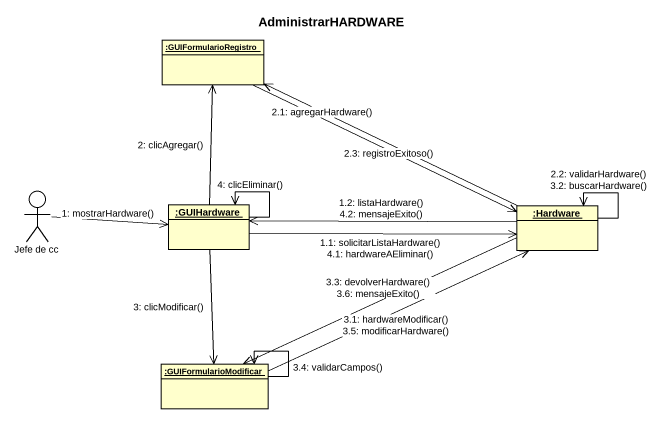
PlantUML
@startuml
title AdministrarHARDWARE
allowmixing
hide circle
hide empty members
object ":GUIFormularioRegistro" as GUIFormularioRegistro
actor "Jefe de cc" as Jefe_de_cc
object ":GUIHardware" as GUIHardware
object ":Hardware" as Hardware
object ":GUIFormularioModificar" as GUIFormularioModificar
Jefe_de_cc -right-> GUIHardware : 1: mostrarHardware()
GUIHardware -right-> Hardware : 1.1: solicitarListaHardware()\n4.1: hardwareAEliminar()
Hardware -left-> GUIHardware : 1.2: listaHardware()\n4.2: mensajeExito()
GUIHardware -up-> GUIFormularioRegistro : 2: clicAgregar()
GUIFormularioRegistro -right-> Hardware : 2.1: agregarHardware()
Hardware --> Hardware : 2.2: validarHardware()\n3.2: buscarHardware()
Hardware -left-> GUIFormularioRegistro : 2.3: registroExitoso()
GUIHardware --> GUIFormularioModificar : 3: clicModificar()
GUIFormularioModificar -right-> Hardware : 3.1: hardwareModificar()\n3.5: modificarHardware()
Hardware -left-> GUIFormularioModificar : 3.3: devolverHardware()\n3.6: mensajeExito()
GUIFormularioModificar --> GUIFormularioModificar : 3.4: validarCampos()
GUIHardware --> GUIHardware : 4: clicEliminar()
@enduml
